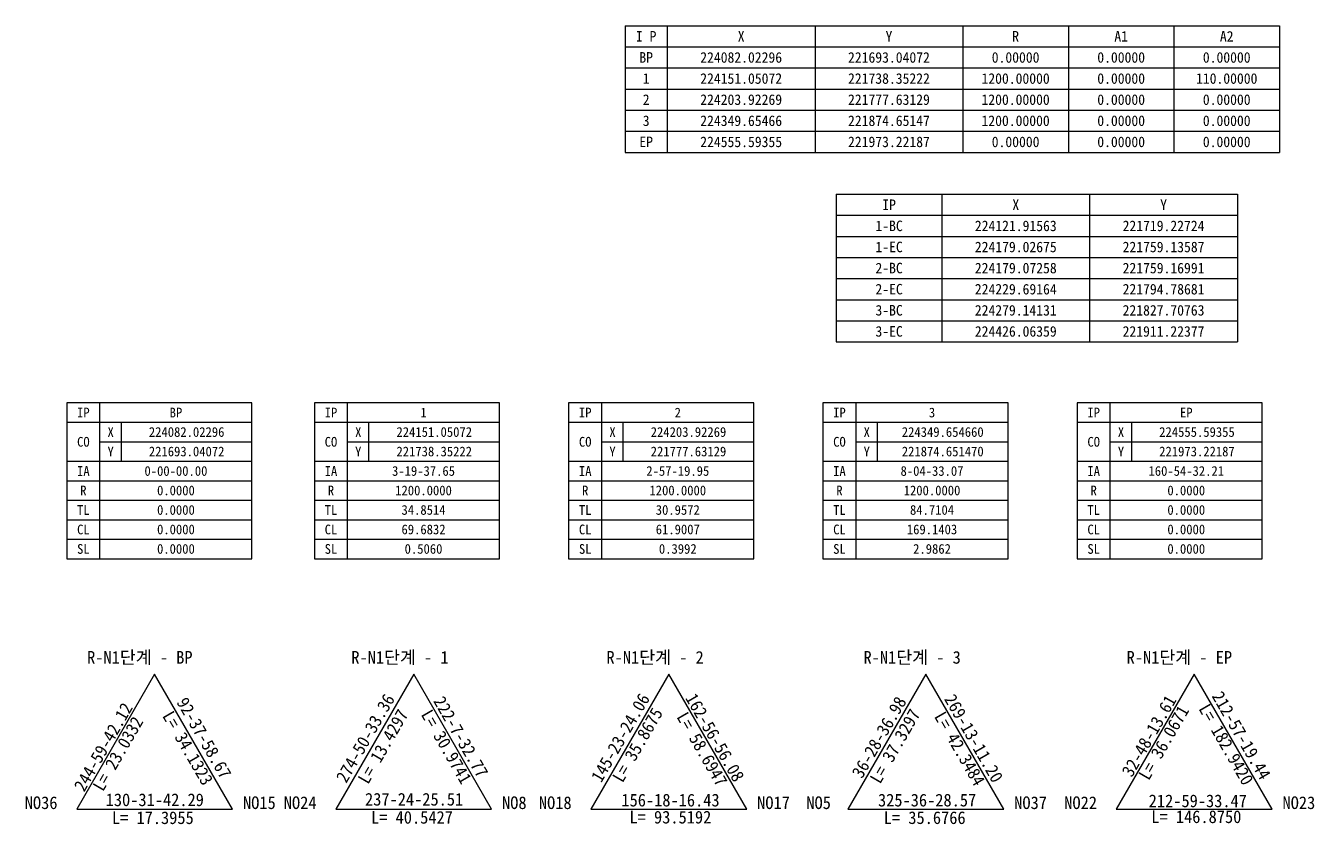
# Model space of a CAD drawing. Header units: metres. Extents: x 220504 to 223238, y 223454 to 225300.
# Drawn here: x 222445 to 223238, y 224023 to 224514 of the extents above; entities that cross this region are included whole.
import ezdxf
from ezdxf.enums import TextEntityAlignment as Align

# ---------------------------------------------------------------- set-up
doc = ezdxf.new("R2010")
doc.units = ezdxf.units.M
for name, color, linetype in [('CA-ALGN-TBSM', 2, 'Continuous'), ('CA-TABL-LIN1', 4, 'Continuous'), ('CA-TABL-LIN2', 1, 'Continuous'), ('CA-TABL-TEX1', 6, 'Continuous'), ('CA-TABL-TEX2', 3, 'Continuous'), ('CV-SURV-LINE', 2, 'Continuous'), ('CV-SURV-TEXT', 3, 'Continuous')]:
    doc.layers.add(name, color=color, linetype=linetype)
doc.styles.add('GHS', font='DotumChe.ttf')
doc.styles.add('GTXT', font='DotumChe.ttf')
doc.styles.add('Han_Romanstyle', font='DotumChe.ttf')

# ---------------------------------------------------------------- blocks, each defined once
blk = doc.blocks.new('CACTCRV')
at = {"layer": 'CA-TABL-LIN1'}
blk.add_line((-15.25, -20), (-15.25, 20), dxfattribs=at)
blk.add_lwpolyline([(-23.75, -20), (23.75, -20), (23.75, 20), (-23.75, 20)], close=True, dxfattribs=at)
at = {"layer": 'CA-TABL-LIN2'}
for p, q in [((-23.75, 15), (23.75, 15)), ((-9.75, 5), (-9.75, 15)), ((-15.25, 10), (23.75, 10)), ((-23.75, 5), (23.75, 5)), ((-23.75, 0), (23.75, 0)), ((-23.75, -5), (23.75, -5)), ((-23.75, -10), (23.75, -10)), ((-23.75, -15), (23.75, -15))]:
    blk.add_line(p, q, dxfattribs=at)
at = {"layer": 'CA-TABL-TEX2', "style": 'GTXT'}
for s, p in [('IP', (-19.5, 17.5)), ('X', (-12.5, 12.5)), ('CO', (-19.5, 10)), ('Y', (-12.5, 7.5)), ('IA', (-19.5, 2.5)), ('R', (-19.5, -2.5)), ('TL', (-19.5, -7.5)), ('CL', (-19.5, -12.5)), ('SL', (-19.5, -17.5))]:
    blk.add_text(s, height=2.5, dxfattribs=at).set_placement(p, align=Align.MIDDLE_CENTER)
at = {"layer": 'CA-TABL-TEX2', "style": 'GTXT', "flags": 4}
for tag, p in [('IPNO', (4.25, 17.5)), ('COX', (7, 12.5)), ('COY', (7, 7.5)), ('IA', (4.25, 2.5)), ('R', (4.25, -2.5)), ('TL', (4.25, -7.5)), ('CL', (4.25, -12.5)), ('SL', (4.25, -17.5))]:
    blk.add_attdef(tag, text='', height=2.5, dxfattribs=at).set_placement(p, align=Align.MIDDLE)

msp = doc.modelspace()

# ---------------------------------------------------------------- linework, layer by layer
at = {"layer": 'CA-TABL-LIN1', "linetype": 'Continuous'}
for p, q in [((222814.05, 224514.35), (223217.05, 224514.35)), ((222814.05, 224514.35), (222814.05, 224436.35)), ((222840.05, 224514.35), (222840.05, 224501.35)), ((222931.05, 224514.35), (222931.05, 224501.35)), ((223022.05, 224514.35), (223022.05, 224501.35)), ((223087.05, 224514.35), (223087.05, 224501.35)), ((223152.05, 224514.35), (223152.05, 224501.35)), ((223217.05, 224514.35), (223217.05, 224501.35)), ((222814.05, 224501.35), (222840.05, 224501.35)), ((222840.05, 224501.35), (222931.05, 224501.35)), ((222840.05, 224501.35), (222840.05, 224488.35)), ((222931.05, 224501.35), (223022.05, 224501.35)), ((223022.05, 224501.35), (223087.05, 224501.35)), ((223087.05, 224501.35), (223152.05, 224501.35)), ((223152.05, 224501.35), (223217.05, 224501.35)), ((223217.05, 224501.35), (223217.05, 224488.35)), ((222814.05, 224488.35), (222840.05, 224488.35)), ((222840.05, 224488.35), (222840.05, 224475.35)), ((223217.05, 224488.35), (223217.05, 224475.35)), ((222814.05, 224475.35), (222840.05, 224475.35)), ((222840.05, 224475.35), (222840.05, 224462.35)), ((223217.05, 224475.35), (223217.05, 224462.35)), ((222814.05, 224462.35), (222840.05, 224462.35)), ((222840.05, 224462.35), (222840.05, 224449.35)), ((223217.05, 224462.35), (223217.05, 224449.35)), ((222814.05, 224449.35), (222840.05, 224449.35)), ((222840.05, 224449.35), (222840.05, 224436.35)), ((223217.05, 224449.35), (223217.05, 224436.35)), ((222814.05, 224436.35), (222840.05, 224436.35)), ((222840.05, 224436.35), (222931.05, 224436.35)), ((222931.05, 224436.35), (223022.05, 224436.35)), ((223022.05, 224436.35), (223087.05, 224436.35)), ((223087.05, 224436.35), (223152.05, 224436.35)), ((223152.05, 224436.35), (223217.05, 224436.35)), ((222944.15, 224410.6), (223191.15, 224410.6)), ((222944.15, 224410.6), (222944.15, 224319.6)), ((223009.15, 224410.6), (223009.15, 224397.6)), ((223100.15, 224410.6), (223100.15, 224397.6)), ((223191.15, 224410.6), (223191.15, 224397.6)), ((222944.15, 224397.6), (223009.15, 224397.6)), ((223009.15, 224397.6), (223100.15, 224397.6)), ((223009.15, 224397.6), (223009.15, 224384.6)), ((223100.15, 224397.6), (223191.15, 224397.6)), ((223191.15, 224397.6), (223191.15, 224384.6)), ((222944.15, 224384.6), (223009.15, 224384.6)), ((223009.15, 224384.6), (223009.15, 224371.6)), ((223191.15, 224384.6), (223191.15, 224371.6)), ((222944.15, 224371.6), (223009.15, 224371.6)), ((223009.15, 224371.6), (223009.15, 224345.6)), ((223191.15, 224371.6), (223191.15, 224345.6)), ((222944.15, 224358.6), (223009.15, 224358.6)), ((222944.15, 224345.6), (223009.15, 224345.6)), ((223009.15, 224345.6), (223009.15, 224332.6)), ((223191.15, 224345.6), (223191.15, 224332.6)), ((222944.15, 224332.6), (223009.15, 224332.6)), ((223009.15, 224332.6), (223009.15, 224319.6)), ((223191.15, 224332.6), (223191.15, 224319.6)), ((222944.15, 224319.6), (223009.15, 224319.6)), ((223009.15, 224319.6), (223100.15, 224319.6)), ((223100.15, 224319.6), (223191.15, 224319.6))]:
    msp.add_line(p, q, dxfattribs=at)
at = {"layer": 'CA-TABL-LIN2', "linetype": 'Continuous'}
for p, q in [((222931.05, 224501.35), (222931.05, 224488.35)), ((223022.05, 224501.35), (223022.05, 224488.35)), ((223087.05, 224501.35), (223087.05, 224488.35)), ((223152.05, 224501.35), (223152.05, 224488.35)), ((222840.05, 224488.35), (222931.05, 224488.35)), ((222931.05, 224488.35), (223022.05, 224488.35)), ((222931.05, 224488.35), (222931.05, 224475.35)), ((223022.05, 224488.35), (223087.05, 224488.35)), ((223022.05, 224488.35), (223022.05, 224475.35)), ((223087.05, 224488.35), (223152.05, 224488.35)), ((223087.05, 224488.35), (223087.05, 224475.35)), ((223152.05, 224488.35), (223217.05, 224488.35)), ((223152.05, 224488.35), (223152.05, 224475.35)), ((222840.05, 224475.35), (222931.05, 224475.35)), ((222931.05, 224475.35), (223022.05, 224475.35)), ((222931.05, 224475.35), (222931.05, 224462.35)), ((223022.05, 224475.35), (223087.05, 224475.35)), ((223022.05, 224475.35), (223022.05, 224462.35)), ((223087.05, 224475.35), (223152.05, 224475.35)), ((223087.05, 224475.35), (223087.05, 224462.35)), ((223152.05, 224475.35), (223217.05, 224475.35)), ((223152.05, 224475.35), (223152.05, 224462.35)), ((222840.05, 224462.35), (222931.05, 224462.35)), ((222931.05, 224462.35), (223022.05, 224462.35)), ((222931.05, 224462.35), (222931.05, 224449.35)), ((223022.05, 224462.35), (223087.05, 224462.35)), ((223022.05, 224462.35), (223022.05, 224449.35)), ((223087.05, 224462.35), (223152.05, 224462.35)), ((223087.05, 224462.35), (223087.05, 224449.35)), ((223152.05, 224462.35), (223217.05, 224462.35)), ((223152.05, 224462.35), (223152.05, 224449.35)), ((222840.05, 224449.35), (222931.05, 224449.35)), ((222931.05, 224449.35), (223022.05, 224449.35)), ((222931.05, 224449.35), (222931.05, 224436.35)), ((223022.05, 224449.35), (223087.05, 224449.35)), ((223022.05, 224449.35), (223022.05, 224436.35)), ((223087.05, 224449.35), (223152.05, 224449.35)), ((223087.05, 224449.35), (223087.05, 224436.35)), ((223152.05, 224449.35), (223217.05, 224449.35)), ((223152.05, 224449.35), (223152.05, 224436.35)), ((223100.15, 224397.6), (223100.15, 224384.6)), ((223009.15, 224384.6), (223100.15, 224384.6)), ((223100.15, 224384.6), (223191.15, 224384.6)), ((223100.15, 224384.6), (223100.15, 224371.6)), ((223009.15, 224371.6), (223100.15, 224371.6)), ((223100.15, 224371.6), (223191.15, 224371.6)), ((223100.15, 224371.6), (223100.15, 224345.6)), ((223009.15, 224358.6), (223100.15, 224358.6)), ((223100.15, 224358.6), (223191.15, 224358.6)), ((223009.15, 224345.6), (223100.15, 224345.6)), ((223100.15, 224345.6), (223191.15, 224345.6)), ((223100.15, 224345.6), (223100.15, 224332.6)), ((223009.15, 224332.6), (223100.15, 224332.6)), ((223100.15, 224332.6), (223191.15, 224332.6)), ((223100.15, 224332.6), (223100.15, 224319.6))]:
    msp.add_line(p, q, dxfattribs=at)
at = {"layer": 'CV-SURV-LINE'}
for points in [[(222524.38, 224115.01), (222476.38, 224031.87), (222572.38, 224031.87)], [(222683.89, 224115.01), (222635.89, 224031.87), (222731.89, 224031.87)], [(222840.99, 224115.01), (222792.99, 224031.87), (222888.99, 224031.87)], [(222999.29, 224115.01), (222951.29, 224031.87), (223047.29, 224031.87)], [(223164.51, 224115.01), (223116.51, 224031.87), (223212.51, 224031.87)]]:
    msp.add_lwpolyline(points, close=True, dxfattribs=at)

# ---------------------------------------------------------------- block references
at = {"layer": 'CA-ALGN-TBSM'}
ref = msp.add_blockref('CACTCRV', (222527.28, 224234.08), dxfattribs=dict(at, xscale=2.399999999994179, yscale=2.399999999994179, zscale=2.4))
ref.add_attrib('IPNO', 'BP', dxfattribs={"layer": 'CA-TABL-TEX2', "height": 6, "style": 'GTXT'}).set_placement((222537.48, 224276.08), align=Align.MIDDLE)
ref.add_attrib('COX', '224082.02296', dxfattribs={"layer": 'CA-TABL-TEX2', "height": 6, "style": 'GTXT'}).set_placement((222544.08, 224264.08), align=Align.MIDDLE)
ref.add_attrib('COY', '221693.04072', dxfattribs={"layer": 'CA-TABL-TEX2', "height": 6, "style": 'GTXT'}).set_placement((222544.08, 224252.08), align=Align.MIDDLE)
ref.add_attrib('IA', '0-00-00.00', dxfattribs={"layer": 'CA-TABL-TEX2', "height": 6, "style": 'GTXT'}).set_placement((222537.48, 224240.08), align=Align.MIDDLE)
ref.add_attrib('R', '0.0000', dxfattribs={"layer": 'CA-TABL-TEX2', "height": 6, "style": 'GTXT'}).set_placement((222537.48, 224228.08), align=Align.MIDDLE)
ref.add_attrib('TL', '0.0000', dxfattribs={"layer": 'CA-TABL-TEX2', "height": 6, "style": 'GTXT'}).set_placement((222537.48, 224216.08), align=Align.MIDDLE)
ref.add_attrib('CL', '0.0000', dxfattribs={"layer": 'CA-TABL-TEX2', "height": 6, "style": 'GTXT'}).set_placement((222537.48, 224204.08), align=Align.MIDDLE)
ref.add_attrib('SL', '0.0000', dxfattribs={"layer": 'CA-TABL-TEX2', "height": 6, "style": 'GTXT'}).set_placement((222537.48, 224192.08), align=Align.MIDDLE)
ref = msp.add_blockref('CACTCRV', (222679.75, 224234.08), dxfattribs=dict(at, xscale=2.399999999994179, yscale=2.399999999994179, zscale=2.4))
ref.add_attrib('IPNO', '1', dxfattribs={"layer": 'CA-TABL-TEX2', "height": 6, "style": 'GTXT'}).set_placement((222689.95, 224276.08), align=Align.MIDDLE)
ref.add_attrib('COX', '224151.05072', dxfattribs={"layer": 'CA-TABL-TEX2', "height": 6, "style": 'GTXT'}).set_placement((222696.55, 224264.08), align=Align.MIDDLE)
ref.add_attrib('COY', '221738.35222', dxfattribs={"layer": 'CA-TABL-TEX2', "height": 6, "style": 'GTXT'}).set_placement((222696.55, 224252.08), align=Align.MIDDLE)
ref.add_attrib('IA', '3-19-37.65', dxfattribs={"layer": 'CA-TABL-TEX2', "height": 6, "style": 'GTXT'}).set_placement((222689.95, 224240.08), align=Align.MIDDLE)
ref.add_attrib('R', '1200.0000', dxfattribs={"layer": 'CA-TABL-TEX2', "height": 6, "style": 'GTXT'}).set_placement((222689.95, 224228.08), align=Align.MIDDLE)
ref.add_attrib('TL', '34.8514', dxfattribs={"layer": 'CA-TABL-TEX2', "height": 6, "style": 'GTXT'}).set_placement((222689.95, 224216.08), align=Align.MIDDLE)
ref.add_attrib('CL', '69.6832', dxfattribs={"layer": 'CA-TABL-TEX2', "height": 6, "style": 'GTXT'}).set_placement((222689.95, 224204.08), align=Align.MIDDLE)
ref.add_attrib('SL', '0.5060', dxfattribs={"layer": 'CA-TABL-TEX2', "height": 6, "style": 'GTXT'}).set_placement((222689.95, 224192.08), align=Align.MIDDLE)
ref = msp.add_blockref('CACTCRV', (222836.32, 224234.08), dxfattribs=dict(at, xscale=2.399999999994179, yscale=2.399999999994179, zscale=2.4))
ref.add_attrib('IPNO', '2', dxfattribs={"layer": 'CA-TABL-TEX2', "height": 6, "style": 'GTXT'}).set_placement((222846.52, 224276.08), align=Align.MIDDLE)
ref.add_attrib('COX', '224203.92269', dxfattribs={"layer": 'CA-TABL-TEX2', "height": 6, "style": 'GTXT'}).set_placement((222853.12, 224264.08), align=Align.MIDDLE)
ref.add_attrib('COY', '221777.63129', dxfattribs={"layer": 'CA-TABL-TEX2', "height": 6, "style": 'GTXT'}).set_placement((222853.12, 224252.08), align=Align.MIDDLE)
ref.add_attrib('IA', '2-57-19.95', dxfattribs={"layer": 'CA-TABL-TEX2', "height": 6, "style": 'GTXT'}).set_placement((222846.52, 224240.08), align=Align.MIDDLE)
ref.add_attrib('R', '1200.0000', dxfattribs={"layer": 'CA-TABL-TEX2', "height": 6, "style": 'GTXT'}).set_placement((222846.52, 224228.08), align=Align.MIDDLE)
ref.add_attrib('TL', '30.9572', dxfattribs={"layer": 'CA-TABL-TEX2', "height": 6, "style": 'GTXT'}).set_placement((222846.52, 224216.08), align=Align.MIDDLE)
ref.add_attrib('CL', '61.9007', dxfattribs={"layer": 'CA-TABL-TEX2', "height": 6, "style": 'GTXT'}).set_placement((222846.52, 224204.08), align=Align.MIDDLE)
ref.add_attrib('SL', '0.3992', dxfattribs={"layer": 'CA-TABL-TEX2', "height": 6, "style": 'GTXT'}).set_placement((222846.52, 224192.08), align=Align.MIDDLE)
ref = msp.add_blockref('CACTCRV', (222992.88, 224234.08), dxfattribs=dict(at, xscale=2.399999999994179, yscale=2.399999999994179, zscale=2.4))
ref.add_attrib('IPNO', '3', dxfattribs={"layer": 'CA-TABL-TEX2', "height": 6, "style": 'GTXT'}).set_placement((223003.08, 224276.08), align=Align.MIDDLE)
ref.add_attrib('COX', '224349.654660', dxfattribs={"layer": 'CA-TABL-TEX2', "height": 6, "style": 'GTXT'}).set_placement((223009.68, 224264.08), align=Align.MIDDLE)
ref.add_attrib('COY', '221874.651470', dxfattribs={"layer": 'CA-TABL-TEX2', "height": 6, "style": 'GTXT'}).set_placement((223009.68, 224252.08), align=Align.MIDDLE)
ref.add_attrib('IA', '8-04-33.07', dxfattribs={"layer": 'CA-TABL-TEX2', "height": 6, "style": 'GTXT'}).set_placement((223003.08, 224240.08), align=Align.MIDDLE)
ref.add_attrib('R', '1200.0000', dxfattribs={"layer": 'CA-TABL-TEX2', "height": 6, "style": 'GTXT'}).set_placement((223003.08, 224228.08), align=Align.MIDDLE)
ref.add_attrib('TL', '84.7104', dxfattribs={"layer": 'CA-TABL-TEX2', "height": 6, "style": 'GTXT'}).set_placement((223003.08, 224216.08), align=Align.MIDDLE)
ref.add_attrib('CL', '169.1403', dxfattribs={"layer": 'CA-TABL-TEX2', "height": 6, "style": 'GTXT'}).set_placement((223003.08, 224204.08), align=Align.MIDDLE)
ref.add_attrib('SL', '2.9862', dxfattribs={"layer": 'CA-TABL-TEX2', "height": 6, "style": 'GTXT'}).set_placement((223003.08, 224192.08), align=Align.MIDDLE)
ref = msp.add_blockref('CACTCRV', (223149.44, 224234.08), dxfattribs=dict(at, xscale=2.399999999994179, yscale=2.399999999994179, zscale=2.4))
ref.add_attrib('IPNO', 'EP', dxfattribs={"layer": 'CA-TABL-TEX2', "height": 6, "style": 'GTXT'}).set_placement((223159.64, 224276.08), align=Align.MIDDLE)
ref.add_attrib('COX', '224555.59355', dxfattribs={"layer": 'CA-TABL-TEX2', "height": 6, "style": 'GTXT'}).set_placement((223166.24, 224264.08), align=Align.MIDDLE)
ref.add_attrib('COY', '221973.22187', dxfattribs={"layer": 'CA-TABL-TEX2', "height": 6, "style": 'GTXT'}).set_placement((223166.24, 224252.08), align=Align.MIDDLE)
ref.add_attrib('IA', '160-54-32.21', dxfattribs={"layer": 'CA-TABL-TEX2', "height": 6, "style": 'GTXT'}).set_placement((223159.64, 224240.08), align=Align.MIDDLE)
ref.add_attrib('R', '0.0000', dxfattribs={"layer": 'CA-TABL-TEX2', "height": 6, "style": 'GTXT'}).set_placement((223159.64, 224228.08), align=Align.MIDDLE)
ref.add_attrib('TL', '0.0000', dxfattribs={"layer": 'CA-TABL-TEX2', "height": 6, "style": 'GTXT'}).set_placement((223159.64, 224216.08), align=Align.MIDDLE)
ref.add_attrib('CL', '0.0000', dxfattribs={"layer": 'CA-TABL-TEX2', "height": 6, "style": 'GTXT'}).set_placement((223159.64, 224204.08), align=Align.MIDDLE)
ref.add_attrib('SL', '0.0000', dxfattribs={"layer": 'CA-TABL-TEX2', "height": 6, "style": 'GTXT'}).set_placement((223159.64, 224192.08), align=Align.MIDDLE)

# ---------------------------------------------------------------- texts
at = {"layer": 'CA-TABL-TEX1', "lineweight": 0, "style": 'GHS'}
for s, p in [('I P', (222827.05, 224504.6)), ('X', (222885.55, 224504.6)), ('Y', (222976.55, 224504.6)), ('R', (223054.55, 224504.6)), ('A1', (223119.55, 224504.6)), ('A2', (223184.55, 224504.6)), ('BP', (222827.05, 224491.6)), ('1', (222827.05, 224478.6)), ('2', (222827.05, 224465.6)), ('3', (222827.05, 224452.6)), ('EP', (222827.05, 224439.6)), ('IP', (222976.65, 224400.85)), ('X', (223054.65, 224400.85)), ('Y', (223145.65, 224400.85)), ('1-BC', (222976.65, 224387.85)), ('1-EC', (222976.65, 224374.85)), ('2-BC', (222976.65, 224361.85)), ('2-EC', (222976.65, 224348.85)), ('3-BC', (222976.65, 224335.85)), ('3-EC', (222976.65, 224322.85))]:
    msp.add_text(s, height=6.5, dxfattribs=at).set_placement(p, align=Align.CENTER)
at = {"layer": 'CA-TABL-TEX2', "lineweight": 0, "style": 'GHS'}
for s, p in [('224082.02296', (222885.55, 224491.6)), ('221693.04072', (222976.55, 224491.6)), ('0.00000', (223054.55, 224491.6)), ('0.00000', (223119.55, 224491.6)), ('0.00000', (223184.55, 224491.6)), ('224151.05072', (222885.55, 224478.6)), ('221738.35222', (222976.55, 224478.6)), ('1200.00000', (223054.55, 224478.6)), ('0.00000', (223119.55, 224478.6)), ('110.00000', (223184.55, 224478.6)), ('224203.92269', (222885.55, 224465.6)), ('221777.63129', (222976.55, 224465.6)), ('1200.00000', (223054.55, 224465.6)), ('0.00000', (223119.55, 224465.6)), ('0.00000', (223184.55, 224465.6)), ('224349.65466', (222885.55, 224452.6)), ('221874.65147', (222976.55, 224452.6)), ('1200.00000', (223054.55, 224452.6)), ('0.00000', (223119.55, 224452.6)), ('0.00000', (223184.55, 224452.6)), ('224555.59355', (222885.55, 224439.6)), ('221973.22187', (222976.55, 224439.6)), ('0.00000', (223054.55, 224439.6)), ('0.00000', (223119.55, 224439.6)), ('0.00000', (223184.55, 224439.6)), ('224121.91563', (223054.65, 224387.85)), ('221719.22724', (223145.65, 224387.85)), ('224179.02675', (223054.65, 224374.85)), ('221759.13587', (223145.65, 224374.85)), ('224179.07258', (223054.65, 224361.85)), ('221759.16991', (223145.65, 224361.85)), ('224229.69164', (223054.65, 224348.85)), ('221794.78681', (223145.65, 224348.85)), ('224279.14131', (223054.65, 224335.85)), ('221827.70763', (223145.65, 224335.85)), ('224426.06359', (223054.65, 224322.85)), ('221911.22377', (223145.65, 224322.85))]:
    msp.add_text(s, height=6.5, dxfattribs=at).set_placement(p, align=Align.CENTER)
at = {"layer": 'CV-SURV-TEXT', "style": 'Han_Romanstyle'}
for s, p in [('R-N1단계 - BP', (222482.78, 224121.41)), ('R-N1단계 - 1', (222645.49, 224121.41)), ('R-N1단계 - 2', (222802.59, 224121.41)), ('R-N1단계 - 3', (222960.89, 224121.41)), ('R-N1단계 - EP', (223122.91, 224121.41)), ('130-31-42.29', (222494.21, 224033.68)), ('237-24-25.51', (222653.91, 224034)), ('156-18-16.43', (222811.79, 224033.47)), ('325-36-28.57', (222969.8, 224033.47)), ('NO36', (222444.38, 224031.87)), ('NO15', (222578.78, 224031.87)), ('NO24', (222603.89, 224031.87)), ('NO8', (222738.29, 224031.87)), ('NO18', (222760.99, 224031.87)), ('NO17', (222895.39, 224031.87)), ('NO5', (222925.69, 224031.87)), ('NO37', (223053.69, 224031.87)), ('NO22', (223084.51, 224031.87)), ('212-59-33.47', (223136.51, 224033.02)), ('NO23', (223218.91, 224031.87)), ('L= 17.3955', (222498.04, 224022.64)), ('L= 40.5427', (222657.63, 224022.86)), ('L= 93.5192', (222816.75, 224022.98)), ('L= 35.6766', (222973.36, 224022.66)), ('L= 146.8750', (223138.11, 224023.23))]:
    msp.add_text(s, height=7.8, dxfattribs=at).set_placement(p)
for s, rotation, p in [('244-59-42.12', 60.0007, (222480.96, 224042)), ('92-37-58.67', 299.9993, (222537.59, 224097.71)), ('274-50-33.36', 60.0007, (222642.33, 224047.36)), ('222-7-32.77', 299.9993, (222695.74, 224098.42)), ('145-23-24.06', 60.0007, (222799.39, 224047.68)), ('162-56-56.08', 299.9993, (222850.93, 224100.22)), ('36-28-36.98', 60.0007, (222959.96, 224050.17)), ('269-13-11.20', 299.9993, (223010.3, 224099.69)), ('32-48-13.61', 60.0007, (223126.17, 224051.01)), ('L= 182.9420', 299.9993, (223166.98, 224093.73)), ('212-57-19.44', 299.9993, (223175.11, 224101.47)), ('L= 23.0332', 60.0007, (222492.53, 224042.2)), ('L= 34.1323', 299.9993, (222528.84, 224089.33)), ('L= 13.4297', 60.0007, (222655.78, 224046.66)), ('L= 30.9741', 299.9993, (222688.11, 224090.16)), ('L= 35.8675', 60.0007, (222812.49, 224047.59)), ('L= 58.6947', 299.9993, (222845.53, 224088.69)), ('L= 37.3297', 60.0007, (222971.08, 224046.89)), ('L= 42.3484', 299.9993, (223004.15, 224088.94)), ('L= 36.0671', 60.0007, (223136.51, 224049.03))]:
    msp.add_text(s, height=7.8, rotation=rotation, dxfattribs=at).set_placement(p)

doc.saveas('drawing.dxf')
